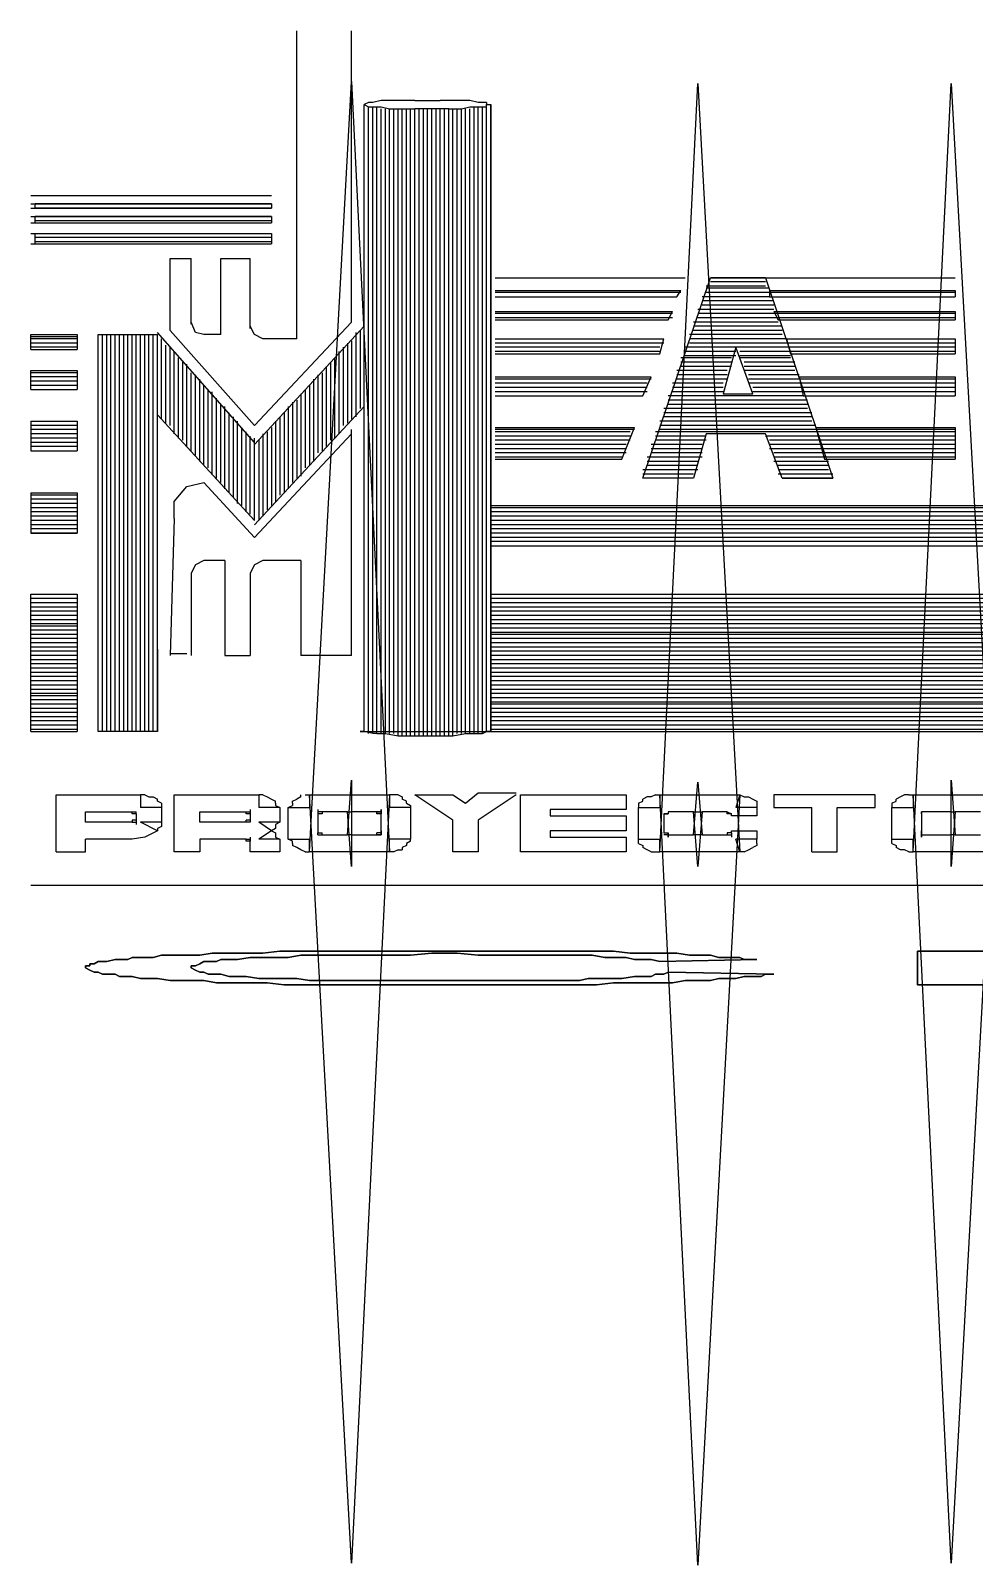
# Model space of a CAD drawing. Header units: metres. Extents: x 2.9 to 42.8, y 1.7 to 28.7.
# Drawn here: x 37.839 to 38.627, y 11.85 to 13.132 of the extents above; entities that cross this region are included whole.
import ezdxf

# ---------------------------------------------------------------- set-up
doc = ezdxf.new("R2010")
doc.units = ezdxf.units.M
doc.layers.add('MAGENTA', color=6, linetype='Continuous')
doc.layers.add('NEGRO', color=7, linetype='Continuous')

msp = doc.modelspace()

# ---------------------------------------------------------------- linework, layer by layer
at = {"layer": 'MAGENTA', "lineweight": -3}
for points in [[(38.0612, 12.8746), (38.0612, 13.1322)], [(38.1071, 12.8887), (38.1071, 13.1322)], [(38.1176, 12.6559), (38.1176, 13.0704)], [(38.2235, 13.0704), (38.2235, 12.5465)], [(37.9554, 12.8817), (37.9554, 12.9417)], [(37.9554, 12.9417), (37.973, 12.9417)], [(37.973, 12.887), (37.973, 12.9417)], [(37.9977, 12.8782), (37.9977, 12.9417)], [(37.9977, 12.9417), (38.0224, 12.9417)], [(38.0224, 12.8834), (38.0224, 12.9417)], [(37.9836, 12.8782), (37.9765, 12.8799), (37.973, 12.8887)], [(38.1071, 12.8887), (38.0259, 12.8023)], [(37.8954, 12.5465), (37.8954, 12.8782)], [(37.8954, 12.8782), (37.9448, 12.8782)], [(38.0259, 12.7882), (37.9448, 12.8799)], [(37.9448, 12.7423), (37.9448, 12.8782)], [(38.0259, 12.8023), (37.9554, 12.8817)], [(37.9977, 12.8782), (37.9836, 12.8782)], [(38.033, 12.8746), (38.0259, 12.8782), (38.0224, 12.8852)], [(38.1176, 12.8852), (38.0259, 12.7864)], [(38.0612, 12.8746), (38.033, 12.8746)], [(38.1176, 12.8182), (38.0259, 12.7194)], [(38.0259, 12.7229), (37.9448, 12.8111)], [(38.1071, 12.61), (38.1071, 12.7988)], [(38.1071, 12.7953), (38.0259, 12.7088)], [(37.9589, 12.7247), (37.9589, 12.7388), (37.9695, 12.7512)], [(37.9695, 12.7512), (37.9836, 12.7547)], [(38.0259, 12.7088), (37.9836, 12.7547)], [(37.9589, 12.7247), (37.9554, 12.61)], [(37.9836, 12.6894), (37.9765, 12.6859), (37.973, 12.6788)], [(38.0012, 12.6894), (37.9836, 12.6894)], [(38.0012, 12.6894), (38.0012, 12.61)], [(38.033, 12.6894), (38.0259, 12.6859), (38.0224, 12.6788)], [(38.0647, 12.6894), (38.033, 12.6894)], [(38.0647, 12.6894), (38.0647, 12.61)], [(37.973, 12.6788), (37.973, 12.61)], [(38.0224, 12.6788), (38.0224, 12.61)], [(38.1176, 12.5465), (38.1176, 12.6559)], [(37.9448, 12.6153), (37.9448, 12.5465)], [(37.9554, 12.6118), (37.9695, 12.6118)], [(38.0012, 12.61), (38.0224, 12.61)], [(38.1071, 12.61), (38.0647, 12.61)], [(37.9448, 12.5465), (37.8954, 12.5465)]]:
    msp.add_lwpolyline(points, dxfattribs=at)
at = {"layer": 'NEGRO', "lineweight": -3}
for points in [[(38.1071, 13.0898), (38.1388, 12.446), (38.0718, 12.446)], [(38.3963, 13.0881), (38.4316, 12.446), (38.3646, 12.446)], [(38.608, 13.0881), (38.6433, 12.446), (38.5762, 12.446)], [(38.4281, 12.8676), (38.4175, 12.8288), (38.4422, 12.8288)], [(38.1071, 12.506), (38.1071, 12.4601), (38.1035, 12.4601)], [(38.3963, 12.5042), (38.3999, 12.4601), (38.3928, 12.4601)], [(38.608, 12.506), (38.6115, 12.4601), (38.608, 12.4601)], [(38.1071, 11.8516), (38.0718, 12.4936), (38.1388, 12.4936)], [(38.3963, 11.8498), (38.3646, 12.4936), (38.4316, 12.4936)], [(38.608, 11.8516), (38.5762, 12.4936), (38.6433, 12.4936)], [(38.1071, 12.4337), (38.1035, 12.4795), (38.1071, 12.4795)], [(38.3963, 12.4337), (38.3928, 12.4795), (38.3999, 12.4795)], [(38.421, 12.4778), (38.421, 12.4795), (38.4246, 12.4778)], [(38.608, 12.4337), (38.608, 12.4795), (38.6115, 12.4795)], [(38.1318, 12.4636), (38.1318, 12.4601), (38.1318, 12.4636), (38.1318, 12.4601)], [(38.5833, 12.4619), (38.5833, 12.4601), (38.5833, 12.4619), (38.5833, 12.4583)]]:
    msp.add_lwpolyline(points, close=True, dxfattribs=at)
for points in [[(38.1212, 13.0722), (38.1176, 13.0704)], [(38.1176, 13.0704), (38.1212, 13.0687)], [(38.1176, 12.5465), (38.1176, 13.0687)], [(38.1247, 13.0722), (38.1212, 13.0722)], [(38.1212, 12.5448), (38.1212, 13.0687)], [(38.1212, 13.0687), (38.1247, 13.0687)], [(38.1318, 13.0739), (38.1247, 13.0722)], [(38.1247, 12.5448), (38.1247, 13.0687)], [(38.1247, 13.0687), (38.1318, 13.0687)], [(38.1282, 12.5448), (38.1282, 13.0687)], [(38.1388, 13.0739), (38.1318, 13.0739)], [(38.1318, 13.0687), (38.1388, 13.0669)], [(38.1494, 13.0739), (38.1388, 13.0739)], [(38.16, 13.0739), (38.1494, 13.0739)], [(38.16, 13.0739), (38.1706, 13.0739), (38.1811, 13.0739)], [(38.1882, 13.0739), (38.1811, 13.0739)], [(38.1988, 13.0739), (38.1882, 13.0739)], [(38.2058, 13.0739), (38.1988, 13.0739)], [(38.1988, 13.0669), (38.2058, 13.0687)], [(38.2129, 13.0722), (38.2058, 13.0739)], [(38.2058, 13.0687), (38.2129, 13.0687)], [(38.2094, 12.5448), (38.2094, 13.0687)], [(38.2199, 13.0722), (38.2129, 13.0722)], [(38.2129, 12.5448), (38.2129, 13.0687)], [(38.2129, 13.0687), (38.2199, 13.0687)], [(38.2164, 12.5448), (38.2164, 13.0687)], [(38.2199, 13.0722), (38.2199, 13.0704), (38.2235, 13.0704)], [(38.2199, 13.0687), (38.2199, 13.0704)], [(38.2199, 12.5465), (38.2199, 13.0687)], [(38.2235, 12.5465), (38.2235, 13.0704)], [(38.1318, 12.5448), (38.1318, 13.0669)], [(38.1353, 12.5448), (38.1353, 13.0669)], [(38.1388, 12.5448), (38.1388, 13.0669)], [(38.1388, 13.0669), (38.1494, 13.0669)], [(38.1423, 12.5448), (38.1423, 13.0669)], [(38.1459, 12.543), (38.1459, 13.0669)], [(38.1494, 12.543), (38.1494, 13.0669)], [(38.1494, 13.0669), (38.16, 13.0669)], [(38.1529, 12.543), (38.1529, 13.0669)], [(38.1564, 12.543), (38.1564, 13.0669)], [(38.16, 12.543), (38.16, 13.0669)], [(38.1882, 13.0669), (38.1811, 13.0669), (38.1706, 13.0669), (38.16, 13.0669)], [(38.1635, 12.543), (38.1635, 13.0669)], [(38.167, 12.543), (38.167, 13.0669)], [(38.1706, 12.543), (38.1706, 13.0669)], [(38.1741, 12.543), (38.1741, 13.0669)], [(38.1776, 12.543), (38.1776, 13.0669)], [(38.1811, 12.543), (38.1811, 13.0669)], [(38.1847, 12.543), (38.1847, 13.0669)], [(38.1882, 12.543), (38.1882, 13.0669)], [(38.1882, 13.0669), (38.1988, 13.0669)], [(38.1917, 12.543), (38.1917, 13.0669)], [(38.1953, 12.5448), (38.1953, 13.0669)], [(38.1988, 12.5448), (38.1988, 13.0669)], [(38.2023, 12.5448), (38.2023, 13.0669)], [(38.2058, 12.5448), (38.2058, 13.0669)], [(37.8389, 12.9946), (38.04, 12.9946)], [(37.8389, 12.9875), (38.04, 12.9875)], [(37.8389, 12.984), (38.04, 12.984)], [(38.04, 12.9875), (37.8425, 12.9875)], [(37.8425, 12.984), (37.8425, 12.9875)], [(38.04, 12.984), (37.8425, 12.984)], [(38.04, 12.9875), (38.04, 12.984)], [(37.8389, 12.9769), (38.04, 12.9769)], [(37.8389, 12.9716), (38.04, 12.9716)], [(38.04, 12.9769), (37.8425, 12.9769)], [(37.8425, 12.9716), (37.8425, 12.9769)], [(38.04, 12.9734), (37.8425, 12.9734)], [(38.04, 12.9769), (38.04, 12.9716)], [(37.8389, 12.9628), (38.04, 12.9628)], [(37.8389, 12.954), (38.04, 12.954)], [(37.8425, 12.954), (37.8425, 12.9628)], [(38.04, 12.9593), (37.8425, 12.9593)], [(38.04, 12.9558), (37.8425, 12.9558)], [(38.04, 12.9628), (38.04, 12.954)], [(38.227, 12.9258), (38.3857, 12.9258)], [(38.227, 12.9152), (38.3822, 12.9152)], [(38.3505, 12.7582), (38.4069, 12.9258)], [(38.3787, 12.9099), (38.3822, 12.9152)], [(38.4528, 12.9187), (38.4034, 12.9187)], [(38.4563, 12.917), (38.4034, 12.917)], [(38.4069, 12.9258), (38.6115, 12.9258)], [(38.4069, 12.9258), (38.4528, 12.9258), (38.4069, 12.9258)], [(38.4528, 12.9223), (38.4069, 12.9223)], [(38.4528, 12.9258), (38.5092, 12.7582)], [(38.4563, 12.9152), (38.6115, 12.9152)], [(38.4563, 12.9152), (38.4563, 12.9099)], [(38.6115, 12.9152), (38.6115, 12.9099)], [(38.3822, 12.9134), (38.227, 12.9134)], [(38.227, 12.9099), (38.3787, 12.9099)], [(38.4563, 12.9099), (38.3999, 12.9099)], [(38.4598, 12.9064), (38.3999, 12.9064)], [(38.4598, 12.9028), (38.3999, 12.9028)], [(38.4563, 12.9134), (38.4034, 12.9134)], [(38.6115, 12.9134), (38.4563, 12.9134)], [(38.4563, 12.9099), (38.6115, 12.9099)], [(38.227, 12.8976), (38.3752, 12.8976)], [(38.3752, 12.8958), (38.227, 12.8958)], [(38.3752, 12.8923), (38.227, 12.8923)], [(38.227, 12.8905), (38.3716, 12.8905)], [(38.3716, 12.8905), (38.3752, 12.8976)], [(38.4634, 12.8887), (38.3928, 12.8887)], [(38.4598, 12.8993), (38.3963, 12.8993)], [(38.4634, 12.8958), (38.3963, 12.8958)], [(38.4634, 12.8923), (38.3963, 12.8923)], [(38.4598, 12.8976), (38.6115, 12.8976)], [(38.4598, 12.8976), (38.4634, 12.8905)], [(38.6115, 12.8958), (38.4634, 12.8958)], [(38.6115, 12.8923), (38.4634, 12.8923)], [(38.4634, 12.8905), (38.6115, 12.8905)], [(38.6115, 12.8976), (38.6115, 12.8905)], [(37.8389, 12.8782), (37.8778, 12.8782)], [(37.8389, 12.8658), (37.8389, 12.8782)], [(37.8778, 12.8764), (37.8389, 12.8764)], [(37.8778, 12.8782), (37.8778, 12.8658)], [(37.8989, 12.5465), (37.8989, 12.8782)], [(37.9024, 12.5465), (37.9024, 12.8782)], [(37.906, 12.5465), (37.906, 12.8782)], [(37.9095, 12.5465), (37.9095, 12.8782)], [(37.913, 12.5465), (37.913, 12.8782)], [(37.9166, 12.5465), (37.9166, 12.8782)], [(37.9201, 12.5465), (37.9201, 12.8782)], [(37.9236, 12.5465), (37.9236, 12.8782)], [(37.9271, 12.5465), (37.9271, 12.8782)], [(37.9307, 12.5465), (37.9307, 12.8782)], [(37.9342, 12.5465), (37.9342, 12.8782)], [(37.9377, 12.5465), (37.9377, 12.8782)], [(37.9412, 12.5465), (37.9412, 12.8782)], [(37.9448, 12.5465), (37.9448, 12.8782)], [(38.1106, 12.8799), (38.1106, 12.8129)], [(38.1106, 12.8764), (38.1106, 12.8094)], [(38.1141, 12.8817), (38.1141, 12.8164)], [(38.4669, 12.8782), (38.3893, 12.8782)], [(38.4669, 12.8852), (38.3928, 12.8852)], [(38.4669, 12.8817), (38.3928, 12.8817)], [(37.8778, 12.8746), (37.8389, 12.8746)], [(37.8778, 12.8711), (37.8389, 12.8711)], [(37.8778, 12.8676), (37.8389, 12.8676)], [(37.8389, 12.8658), (37.8778, 12.8658)], [(37.9483, 12.8094), (37.9483, 12.8746)], [(37.9483, 12.8076), (37.9483, 12.8729)], [(37.9518, 12.8041), (37.9518, 12.8693)], [(37.9554, 12.8023), (37.9554, 12.8676)], [(37.9589, 12.7988), (37.9589, 12.864)], [(38.0965, 12.864), (38.0965, 12.797)], [(38.1, 12.8676), (38.1, 12.8023)], [(38.1035, 12.8711), (38.1035, 12.8041)], [(38.1071, 12.8729), (38.1071, 12.8076)], [(38.227, 12.8746), (38.3681, 12.8746)], [(38.3681, 12.8711), (38.227, 12.8711)], [(38.3646, 12.8676), (38.227, 12.8676)], [(38.3646, 12.864), (38.227, 12.864)], [(38.3646, 12.8623), (38.3681, 12.8746)], [(38.4704, 12.8676), (38.3857, 12.8676)], [(38.4281, 12.864), (38.3857, 12.864)], [(38.4704, 12.8746), (38.3893, 12.8746)], [(38.4704, 12.8711), (38.3893, 12.8711)], [(38.4739, 12.864), (38.4316, 12.864)], [(38.4704, 12.8746), (38.6115, 12.8746)], [(38.4704, 12.8746), (38.4739, 12.8623)], [(38.6115, 12.8711), (38.4704, 12.8711)], [(38.6115, 12.8676), (38.4704, 12.8676)], [(38.6115, 12.864), (38.4739, 12.864)], [(38.6115, 12.8746), (38.6115, 12.8623)], [(37.9589, 12.7953), (37.9589, 12.8605)], [(37.9624, 12.7917), (37.9624, 12.8587)], [(37.9659, 12.79), (37.9659, 12.8552)], [(37.9695, 12.7864), (37.9695, 12.8535)], [(37.9695, 12.7847), (37.9695, 12.8499)], [(38.0859, 12.8517), (38.0859, 12.7864)], [(38.0859, 12.8499), (38.0859, 12.7847)], [(38.0894, 12.8552), (38.0894, 12.79)], [(38.0929, 12.8587), (38.0929, 12.7917)], [(38.0965, 12.8605), (38.0965, 12.7953)], [(38.227, 12.8623), (38.3646, 12.8623)], [(38.4246, 12.8587), (38.3822, 12.8587)], [(38.4246, 12.8552), (38.3822, 12.8552)], [(38.4246, 12.8517), (38.3822, 12.8517)], [(38.4281, 12.8605), (38.3857, 12.8605)], [(38.4739, 12.8605), (38.4316, 12.8605)], [(38.4739, 12.8587), (38.4316, 12.8587)], [(38.4775, 12.8552), (38.4351, 12.8552)], [(38.4775, 12.8517), (38.4351, 12.8517)], [(38.4739, 12.8623), (38.6115, 12.8623)], [(37.8389, 12.8482), (37.8778, 12.8482)], [(37.8389, 12.8323), (37.8389, 12.8482)], [(37.8778, 12.8464), (37.8389, 12.8464)], [(37.8778, 12.8429), (37.8389, 12.8429)], [(37.8778, 12.8393), (37.8389, 12.8393)], [(37.8778, 12.8482), (37.8778, 12.8323)], [(37.973, 12.7811), (37.973, 12.8464)], [(37.9765, 12.7776), (37.9765, 12.8446)], [(37.9801, 12.7758), (37.9801, 12.8411)], [(37.9801, 12.7723), (37.9801, 12.8376)], [(38.0753, 12.8411), (38.0753, 12.7741)], [(38.0753, 12.8376), (38.0753, 12.7723)], [(38.0788, 12.8446), (38.0788, 12.7794)], [(38.0824, 12.8464), (38.0824, 12.7811)], [(38.227, 12.8429), (38.3575, 12.8429)], [(38.3575, 12.8411), (38.227, 12.8411)], [(38.354, 12.8376), (38.227, 12.8376)], [(38.3505, 12.827), (38.3575, 12.8429)], [(38.4175, 12.8376), (38.3752, 12.8376)], [(38.421, 12.8482), (38.3787, 12.8482)], [(38.421, 12.8446), (38.3787, 12.8446)], [(38.421, 12.8411), (38.3787, 12.8411)], [(38.4775, 12.8482), (38.4351, 12.8482)], [(38.481, 12.8446), (38.4387, 12.8446)], [(38.481, 12.8411), (38.4387, 12.8411)], [(38.481, 12.8376), (38.4387, 12.8376)], [(38.481, 12.8429), (38.6115, 12.8429)], [(38.481, 12.8429), (38.4845, 12.827)], [(38.6115, 12.8411), (38.481, 12.8411)], [(38.6115, 12.8376), (38.481, 12.8376)], [(38.6115, 12.8429), (38.6115, 12.827)], [(37.8778, 12.8358), (37.8389, 12.8358)], [(37.8389, 12.8323), (37.8778, 12.8323)], [(37.9836, 12.7688), (37.9836, 12.8358)], [(37.9871, 12.767), (37.9871, 12.8323)], [(37.9906, 12.7635), (37.9906, 12.8305)], [(37.9906, 12.7617), (37.9906, 12.827)], [(37.9942, 12.7582), (37.9942, 12.8252)], [(38.0647, 12.8288), (38.0647, 12.7635)], [(38.0647, 12.827), (38.0647, 12.76)], [(38.0682, 12.8323), (38.0682, 12.767)], [(38.0718, 12.8358), (38.0718, 12.7688)], [(38.354, 12.8341), (38.227, 12.8341)], [(38.354, 12.8305), (38.227, 12.8305)], [(38.227, 12.827), (38.3505, 12.827)], [(38.4845, 12.827), (38.3716, 12.827)], [(38.4175, 12.8341), (38.3752, 12.8341)], [(38.4175, 12.8305), (38.3752, 12.8305)], [(38.4845, 12.8341), (38.4422, 12.8341)], [(38.4845, 12.8305), (38.4422, 12.8305)], [(38.6115, 12.8341), (38.4845, 12.8341)], [(38.6115, 12.8305), (38.4845, 12.8305)], [(38.4845, 12.827), (38.6115, 12.827)], [(37.9977, 12.7547), (37.9977, 12.8199)], [(38.0012, 12.7529), (38.0012, 12.8182)], [(38.0012, 12.7494), (38.0012, 12.8147)], [(38.0048, 12.7459), (38.0048, 12.8129)], [(38.0506, 12.8129), (38.0506, 12.7459)], [(38.0541, 12.8182), (38.0541, 12.7529)], [(38.0541, 12.8147), (38.0541, 12.7494)], [(38.0577, 12.8217), (38.0577, 12.7547)], [(38.0612, 12.8235), (38.0612, 12.7582)], [(38.4881, 12.8164), (38.3681, 12.8164)], [(38.4916, 12.8129), (38.3681, 12.8129)], [(38.4881, 12.8235), (38.3716, 12.8235)], [(38.4881, 12.8199), (38.3716, 12.8199)], [(37.8389, 12.8058), (37.8778, 12.8058)], [(37.8389, 12.8058), (37.8389, 12.7811), (37.8778, 12.7811)], [(37.8778, 12.8023), (37.8389, 12.8023)], [(37.8778, 12.7988), (37.8389, 12.7988)], [(37.8778, 12.8058), (37.8778, 12.7811)], [(38.0083, 12.7423), (38.0083, 12.8094)], [(38.0118, 12.7406), (38.0118, 12.8058)], [(38.0118, 12.737), (38.0118, 12.8041)], [(38.0153, 12.7353), (38.0153, 12.8005)], [(38.04, 12.8005), (38.04, 12.7353)], [(38.0436, 12.8058), (38.0436, 12.7406)], [(38.0436, 12.8041), (38.0436, 12.7388)], [(38.0471, 12.8094), (38.0471, 12.7441)], [(38.227, 12.8005), (38.3434, 12.8005)], [(38.3434, 12.7988), (38.227, 12.7988)], [(38.3328, 12.7741), (38.3434, 12.8005)], [(38.4916, 12.8058), (38.3646, 12.8058)], [(38.4951, 12.8023), (38.3646, 12.8023)], [(38.4951, 12.7988), (38.3646, 12.7988)], [(38.4916, 12.8094), (38.3681, 12.8094)], [(38.4951, 12.8005), (38.6115, 12.8005)], [(38.4951, 12.8005), (38.5022, 12.7741)], [(38.6115, 12.7988), (38.4951, 12.7988)], [(38.6115, 12.8005), (38.6115, 12.7741)], [(37.8778, 12.7953), (37.8389, 12.7953)], [(37.8778, 12.7917), (37.8389, 12.7917)], [(37.8778, 12.7882), (37.8389, 12.7882)], [(38.0189, 12.73), (38.0189, 12.797)], [(38.0224, 12.7282), (38.0224, 12.7935)], [(38.0259, 12.7247), (38.0259, 12.7917)], [(38.0259, 12.7229), (38.0259, 12.7882)], [(38.0294, 12.79), (38.0294, 12.7229)], [(38.033, 12.7953), (38.033, 12.7282)], [(38.033, 12.7917), (38.033, 12.7265)], [(38.0365, 12.797), (38.0365, 12.7317)], [(38.3399, 12.797), (38.227, 12.797)], [(38.3399, 12.7935), (38.227, 12.7935)], [(38.3399, 12.79), (38.227, 12.79)], [(38.3364, 12.7864), (38.227, 12.7864)], [(38.4034, 12.7953), (38.3928, 12.7582), (38.3505, 12.7582)], [(38.3999, 12.7864), (38.3575, 12.7864)], [(38.4951, 12.797), (38.3611, 12.797)], [(38.4034, 12.7935), (38.3611, 12.7935)], [(38.4034, 12.79), (38.3611, 12.79)], [(38.4528, 12.7953), (38.4034, 12.7953)], [(38.4669, 12.7582), (38.4528, 12.7953)], [(38.4986, 12.7935), (38.4528, 12.7935)], [(38.4986, 12.79), (38.4563, 12.79)], [(38.4986, 12.7864), (38.4563, 12.7864)], [(38.6115, 12.797), (38.4951, 12.797)], [(38.6115, 12.7935), (38.4986, 12.7935)], [(38.6115, 12.79), (38.4986, 12.79)], [(38.6115, 12.7864), (38.4986, 12.7864)], [(37.8778, 12.7847), (37.8389, 12.7847)], [(37.8389, 12.7811), (37.8778, 12.7811)], [(38.3364, 12.7829), (38.227, 12.7829)], [(38.3364, 12.7794), (38.227, 12.7794)], [(38.3328, 12.7758), (38.227, 12.7758)], [(38.227, 12.7741), (38.3328, 12.7741)], [(38.3999, 12.7758), (38.354, 12.7758)], [(38.3999, 12.7829), (38.3575, 12.7829)], [(38.3999, 12.7794), (38.3575, 12.7794)], [(38.5022, 12.7829), (38.4563, 12.7829)], [(38.5022, 12.7794), (38.4598, 12.7794)], [(38.5022, 12.7758), (38.4598, 12.7758)], [(38.6115, 12.7829), (38.5022, 12.7829)], [(38.6115, 12.7794), (38.5022, 12.7794)], [(38.6115, 12.7758), (38.5022, 12.7758)], [(38.5022, 12.7741), (38.6115, 12.7741)], [(38.3963, 12.7653), (38.3505, 12.7653)], [(38.3928, 12.7617), (38.3505, 12.7617)], [(38.3963, 12.7723), (38.354, 12.7723)], [(38.3963, 12.7688), (38.354, 12.7688)], [(38.5057, 12.7723), (38.4598, 12.7723)], [(38.5057, 12.7688), (38.4634, 12.7688)], [(38.5057, 12.7653), (38.4634, 12.7653)], [(38.5092, 12.7617), (38.4634, 12.7617)], [(38.3928, 12.7582), (38.3505, 12.7582)], [(38.5092, 12.7582), (38.4669, 12.7582), (38.5092, 12.7582)], [(37.8389, 12.7459), (37.8389, 12.7123), (37.8778, 12.7123)], [(37.8389, 12.7459), (37.8778, 12.7459)], [(37.8778, 12.7441), (37.8389, 12.7441)], [(37.8778, 12.7406), (37.8389, 12.7406)], [(37.8778, 12.737), (37.8389, 12.737)], [(37.8778, 12.7459), (37.8778, 12.7123)], [(38.2235, 12.7353), (40.1073, 12.7353)], [(38.2235, 12.7353), (38.2235, 12.7018)], [(37.8778, 12.7335), (37.8389, 12.7335)], [(37.8778, 12.73), (37.8389, 12.73)], [(37.8778, 12.7265), (37.8389, 12.7265)], [(37.8778, 12.7229), (37.8389, 12.7229)], [(40.1073, 12.7335), (38.2235, 12.7335)], [(40.1073, 12.73), (38.2235, 12.73)], [(40.1073, 12.7265), (38.2235, 12.7265)], [(40.1073, 12.7229), (38.2235, 12.7229)], [(37.8778, 12.7194), (37.8389, 12.7194)], [(37.8778, 12.7159), (37.8389, 12.7159)], [(37.8778, 12.7123), (37.8389, 12.7123)], [(40.1073, 12.7194), (38.2235, 12.7194)], [(40.1073, 12.7159), (38.2235, 12.7159)], [(40.1073, 12.7123), (38.2235, 12.7123)], [(40.1073, 12.7088), (38.2235, 12.7088)], [(40.1073, 12.7053), (38.2235, 12.7053)], [(38.2235, 12.7018), (40.1073, 12.7018)], [(37.8389, 12.5465), (37.8389, 12.6612)], [(37.8389, 12.6612), (37.8778, 12.6612)], [(37.8778, 12.6577), (37.8389, 12.6577)], [(37.8778, 12.6612), (37.8778, 12.5465)], [(38.2235, 12.5465), (38.2235, 12.6612)], [(38.2235, 12.6612), (40.1073, 12.6612)], [(40.1073, 12.6577), (38.2235, 12.6577)], [(37.8778, 12.6541), (37.8389, 12.6541)], [(37.8778, 12.6506), (37.8389, 12.6506)], [(37.8778, 12.6471), (37.8389, 12.6471)], [(40.1073, 12.6541), (38.2235, 12.6541)], [(40.1073, 12.6506), (38.2235, 12.6506)], [(40.1073, 12.6471), (38.2235, 12.6471)], [(37.8778, 12.6436), (37.8389, 12.6436)], [(37.8778, 12.64), (37.8389, 12.64)], [(37.8778, 12.6365), (37.8389, 12.6365)], [(37.8778, 12.6347), (37.8389, 12.6347)], [(40.1073, 12.6436), (38.2235, 12.6436)], [(40.1073, 12.64), (38.2235, 12.64)], [(40.1073, 12.6365), (38.2235, 12.6365)], [(40.1073, 12.633), (38.2235, 12.633)], [(37.8778, 12.6312), (37.8389, 12.6312)], [(37.8778, 12.6277), (37.8389, 12.6277)], [(37.8778, 12.6242), (37.8389, 12.6242)], [(37.8778, 12.6206), (37.8389, 12.6206)], [(40.1073, 12.6294), (38.2235, 12.6294)], [(40.1073, 12.6277), (38.2235, 12.6277)], [(40.1073, 12.6242), (38.2235, 12.6242)], [(40.1073, 12.6206), (38.2235, 12.6206)], [(37.8778, 12.6171), (37.8389, 12.6171)], [(37.8778, 12.6136), (37.8389, 12.6136)], [(37.8778, 12.61), (37.8389, 12.61)], [(37.8778, 12.6065), (37.8389, 12.6065)], [(40.1073, 12.6171), (38.2235, 12.6171)], [(40.1073, 12.6136), (38.2235, 12.6136)], [(40.1073, 12.61), (38.2235, 12.61)], [(40.1073, 12.6065), (38.2235, 12.6065)], [(37.8778, 12.603), (37.8389, 12.603)], [(37.8778, 12.5995), (37.8389, 12.5995)], [(37.8778, 12.5959), (37.8389, 12.5959)], [(40.1073, 12.603), (38.2235, 12.603)], [(40.1073, 12.5995), (38.2235, 12.5995)], [(40.1073, 12.5959), (38.2235, 12.5959)], [(37.8778, 12.5924), (37.8389, 12.5924)], [(37.8778, 12.5889), (37.8389, 12.5889)], [(37.8778, 12.5853), (37.8389, 12.5853)], [(37.8778, 12.5818), (37.8389, 12.5818)], [(40.1073, 12.5924), (38.2235, 12.5924)], [(40.1073, 12.5889), (38.2235, 12.5889)], [(40.1073, 12.5853), (38.2235, 12.5853)], [(40.1073, 12.5818), (38.2235, 12.5818)], [(37.8778, 12.5783), (37.8389, 12.5783)], [(37.8778, 12.5765), (37.8389, 12.5765)], [(37.8778, 12.573), (37.8389, 12.573)], [(37.8778, 12.5695), (37.8389, 12.5695)], [(40.1073, 12.5783), (38.2235, 12.5783)], [(40.1073, 12.5748), (38.2235, 12.5748)], [(40.1073, 12.5712), (38.2235, 12.5712)], [(40.1073, 12.5695), (38.2235, 12.5695)], [(37.8778, 12.5659), (37.8389, 12.5659)], [(37.8778, 12.5624), (37.8389, 12.5624)], [(37.8778, 12.5589), (37.8389, 12.5589)], [(37.8778, 12.5554), (37.8389, 12.5554)], [(40.1073, 12.5659), (38.2235, 12.5659)], [(40.1073, 12.5624), (38.2235, 12.5624)], [(40.1073, 12.5589), (38.2235, 12.5589)], [(40.1073, 12.5554), (38.2235, 12.5554)], [(37.8778, 12.5518), (37.8389, 12.5518)], [(37.8778, 12.5483), (37.8389, 12.5483)], [(37.8389, 12.5465), (37.8778, 12.5465)], [(38.1282, 12.5448), (38.1247, 12.5448), (38.1176, 12.5465), (38.1141, 12.5465), (38.1706, 12.5465)], [(38.1282, 12.5448), (38.1353, 12.5448)], [(38.1353, 12.5448), (38.1459, 12.543)], [(38.1459, 12.543), (38.1529, 12.543)], [(38.1529, 12.543), (38.1635, 12.543)], [(38.1635, 12.543), (38.1741, 12.543), (38.1847, 12.543), (38.1917, 12.543)], [(38.1706, 12.5465), (38.2235, 12.5465), (38.2199, 12.5465)], [(38.1917, 12.543), (38.2023, 12.5448)], [(38.2023, 12.5448), (38.2094, 12.5448)], [(38.2094, 12.5448), (38.2164, 12.5448)], [(38.2164, 12.5448), (38.2199, 12.5465)], [(40.1073, 12.5518), (38.2235, 12.5518)], [(40.1073, 12.5483), (38.2235, 12.5483)], [(38.2235, 12.5465), (40.1073, 12.5465)], [(37.8601, 12.4936), (37.9307, 12.4936)], [(37.8601, 12.446), (37.8601, 12.4936)], [(37.9342, 12.4936), (37.9307, 12.4936)], [(37.9307, 12.4936), (37.9307, 12.483)], [(37.9342, 12.4936), (37.9377, 12.4919)], [(37.9377, 12.4919), (37.9412, 12.4919), (37.9448, 12.4901)], [(37.9589, 12.4936), (38.0294, 12.4936)], [(37.9589, 12.446), (37.9589, 12.4936)], [(38.033, 12.4936), (38.0294, 12.4936)], [(38.0294, 12.4936), (38.0294, 12.483)], [(38.033, 12.4936), (38.0365, 12.4919), (38.04, 12.4901), (38.0436, 12.4883)], [(38.0647, 12.4919), (38.0612, 12.4901)], [(38.0647, 12.4919), (38.0647, 12.4936)], [(38.0682, 12.4936), (38.0718, 12.4936), (38.0718, 12.483)], [(38.1423, 12.4936), (38.1388, 12.4936)], [(38.1388, 12.4936), (38.1388, 12.483)], [(38.1459, 12.4936), (38.1423, 12.4936)], [(38.1459, 12.4936), (38.1494, 12.4919), (38.1494, 12.4901)], [(38.16, 12.4936), (38.1917, 12.4936)], [(38.1917, 12.4725), (38.16, 12.4936)], [(38.1917, 12.4936), (38.2023, 12.4866), (38.2129, 12.4954)], [(38.2129, 12.4954), (38.2446, 12.4954)], [(38.2446, 12.4936), (38.2129, 12.4725)], [(38.2482, 12.4936), (38.3364, 12.4936)], [(38.2482, 12.446), (38.2482, 12.4936)], [(38.3364, 12.4936), (38.3364, 12.4813)], [(38.354, 12.4919), (38.3505, 12.4901)], [(38.3575, 12.4919), (38.354, 12.4919)], [(38.3611, 12.4936), (38.3575, 12.4919)], [(38.3611, 12.4936), (38.3646, 12.4936), (38.3646, 12.483)], [(38.4316, 12.4936), (38.4281, 12.483)], [(38.4316, 12.4936), (38.4351, 12.4919)], [(38.4351, 12.4919), (38.4387, 12.4919), (38.4422, 12.4901)], [(38.5128, 12.483), (38.5445, 12.483), (38.5445, 12.4936), (38.4598, 12.4936), (38.4598, 12.483), (38.4916, 12.483)], [(38.5657, 12.4919), (38.5621, 12.4901)], [(38.5692, 12.4936), (38.5657, 12.4919)], [(38.5727, 12.4936), (38.5692, 12.4936)], [(38.5727, 12.4936), (38.5762, 12.4936), (38.5762, 12.483)], [(37.8848, 12.4707), (37.8848, 12.4795)], [(37.8848, 12.4795), (37.9236, 12.4795)], [(37.9236, 12.4778), (37.9236, 12.4795), (37.9271, 12.4795)], [(37.9271, 12.4778), (37.9236, 12.4778)], [(37.9271, 12.4778), (37.9271, 12.4795)], [(37.9271, 12.4778), (37.9271, 12.4725)], [(37.9483, 12.4866), (37.9483, 12.4848), (37.9483, 12.483), (37.9307, 12.483)], [(37.9448, 12.4883), (37.9448, 12.4901)], [(37.9483, 12.4866), (37.9448, 12.4883)], [(37.9483, 12.483), (37.9483, 12.4707)], [(38.0189, 12.4707), (37.9801, 12.4707), (37.9801, 12.4795), (38.0189, 12.4795)], [(38.0189, 12.4778), (38.0189, 12.4795), (38.0224, 12.4795)], [(38.0224, 12.4778), (38.0189, 12.4778)], [(38.0224, 12.4813), (38.0224, 12.4778)], [(38.0224, 12.4778), (38.0224, 12.4725)], [(38.0436, 12.4866), (38.0436, 12.4848), (38.0471, 12.483), (38.0294, 12.483)], [(38.0436, 12.4866), (38.0436, 12.4883)], [(38.0471, 12.483), (38.0471, 12.4707)], [(38.0541, 12.483), (38.0577, 12.4848)], [(38.0541, 12.483), (38.0718, 12.483)], [(38.0541, 12.4566), (38.0541, 12.483)], [(38.0577, 12.4866), (38.0577, 12.4883), (38.0612, 12.4901)], [(38.0577, 12.4866), (38.0577, 12.4848)], [(38.0788, 12.4813), (38.0788, 12.4778)], [(38.0824, 12.4795), (38.0824, 12.4778), (38.0788, 12.4778)], [(38.0824, 12.4795), (38.0788, 12.4795)], [(38.0788, 12.4778), (38.0788, 12.4619)], [(38.1035, 12.4795), (38.0824, 12.4795)], [(38.1318, 12.4795), (38.1071, 12.4795)], [(38.1282, 12.4778), (38.1282, 12.4795), (38.1318, 12.4795)], [(38.1318, 12.4778), (38.1282, 12.4778)], [(38.1318, 12.4813), (38.1318, 12.4778), (38.1318, 12.4813), (38.1318, 12.4778)], [(38.1318, 12.4619), (38.1318, 12.4778)], [(38.1529, 12.4866), (38.1564, 12.4848), (38.1564, 12.483), (38.1388, 12.483)], [(38.1529, 12.4883), (38.1494, 12.4901)], [(38.1529, 12.4866), (38.1529, 12.4883)], [(38.1564, 12.483), (38.1564, 12.4566)], [(38.3364, 12.4813), (38.2729, 12.4813)], [(38.2729, 12.4813), (38.2729, 12.476)], [(38.3469, 12.4866), (38.3505, 12.4883), (38.3505, 12.4901)], [(38.3469, 12.4866), (38.3469, 12.4848)], [(38.3469, 12.4848), (38.3469, 12.483)], [(38.3469, 12.483), (38.3646, 12.483)], [(38.3469, 12.4566), (38.3469, 12.483)], [(38.3716, 12.4795), (38.3716, 12.4778), (38.3681, 12.4778), (38.3716, 12.4778)], [(38.3681, 12.4778), (38.3681, 12.4619)], [(38.3928, 12.4795), (38.3716, 12.4795)], [(38.421, 12.4795), (38.3999, 12.4795)], [(38.4246, 12.476), (38.4246, 12.4778)], [(38.4457, 12.4866), (38.4457, 12.4848), (38.4457, 12.483), (38.4281, 12.483)], [(38.4422, 12.4901), (38.4457, 12.4883), (38.4457, 12.4866)], [(38.4457, 12.483), (38.4457, 12.476)], [(38.4916, 12.446), (38.5128, 12.446), (38.5128, 12.483)], [(38.4916, 12.446), (38.4916, 12.483)], [(38.5586, 12.4866), (38.5621, 12.4883), (38.5621, 12.4901)], [(38.5586, 12.4866), (38.5586, 12.4848)], [(38.5586, 12.4848), (38.5586, 12.483)], [(38.5586, 12.483), (38.5762, 12.483)], [(38.5586, 12.4566), (38.5586, 12.483)], [(38.5833, 12.4778), (38.5833, 12.4795), (38.5833, 12.4778)], [(38.608, 12.4795), (38.5833, 12.4795)], [(38.5833, 12.4778), (38.5833, 12.4619)], [(38.6327, 12.4795), (38.6115, 12.4795)], [(37.9236, 12.4707), (37.8848, 12.4707)], [(37.9271, 12.4725), (37.9236, 12.4725), (37.9236, 12.4707)], [(37.9236, 12.4707), (37.9271, 12.4707)], [(37.9271, 12.4725), (37.9271, 12.4689)], [(37.9483, 12.4707), (37.9307, 12.4707)], [(37.9483, 12.4672), (37.9448, 12.4654), (37.9448, 12.4636), (37.9307, 12.4707)], [(37.9483, 12.4707), (37.9483, 12.4689), (37.9483, 12.4672)], [(38.0224, 12.4725), (38.0189, 12.4725)], [(38.0224, 12.4707), (38.0189, 12.4707), (38.0189, 12.4725)], [(38.0224, 12.4742), (38.0224, 12.4707)], [(38.0471, 12.4707), (38.0294, 12.4707)], [(38.0436, 12.4672), (38.0436, 12.4654), (38.04, 12.4636), (38.0294, 12.4707)], [(38.0471, 12.4707), (38.0436, 12.4689), (38.0436, 12.4672)], [(38.2129, 12.446), (38.1917, 12.446), (38.1917, 12.4725)], [(38.2129, 12.4725), (38.2129, 12.446)], [(38.2729, 12.476), (38.3364, 12.476)], [(38.3364, 12.476), (38.3364, 12.4636)], [(38.4457, 12.476), (38.4246, 12.476)], [(37.8601, 12.446), (37.8848, 12.446), (37.8848, 12.4566)], [(37.9236, 12.4566), (37.8848, 12.4566)], [(37.9448, 12.4636), (37.9342, 12.4583), (37.9236, 12.4566)], [(38.0189, 12.4566), (37.9801, 12.4566), (37.9801, 12.446)], [(38.0189, 12.4548), (38.0189, 12.4566), (38.0224, 12.4566)], [(38.0224, 12.4548), (38.0189, 12.4548)], [(38.0224, 12.4583), (38.0224, 12.4548), (38.0224, 12.4566)], [(38.0224, 12.446), (38.0224, 12.4548)], [(38.04, 12.4636), (38.0294, 12.4566)], [(38.0436, 12.4601), (38.0436, 12.4583), (38.0471, 12.4566), (38.0294, 12.4566)], [(38.04, 12.4636), (38.0436, 12.4619), (38.0436, 12.4601)], [(38.0471, 12.4566), (38.0471, 12.446)], [(38.0577, 12.4531), (38.0577, 12.4548), (38.0541, 12.4566), (38.0718, 12.4566)], [(38.0577, 12.4531), (38.0577, 12.4513)], [(38.0718, 12.446), (38.0718, 12.4566)], [(38.0788, 12.4601), (38.0824, 12.4601), (38.0824, 12.4619)], [(38.0788, 12.4601), (38.0788, 12.4619), (38.0824, 12.4619)], [(38.0824, 12.4601), (38.1035, 12.4601)], [(38.1071, 12.4601), (38.1318, 12.4601)], [(38.1318, 12.4601), (38.1318, 12.4619), (38.1282, 12.4619)], [(38.1318, 12.4601), (38.1282, 12.4601), (38.1282, 12.4619)], [(38.1564, 12.4566), (38.1388, 12.4566)], [(38.1459, 12.4478), (38.1423, 12.446), (38.1388, 12.446), (38.1388, 12.4566)], [(38.1529, 12.4531), (38.1529, 12.4513), (38.1494, 12.4495)], [(38.1564, 12.4548), (38.1529, 12.4531)], [(38.1564, 12.4548), (38.1564, 12.4566)], [(38.3364, 12.4636), (38.2729, 12.4636)], [(38.2729, 12.4636), (38.2729, 12.4583)], [(38.2729, 12.4583), (38.3364, 12.4583)], [(38.3364, 12.4583), (38.3364, 12.446)], [(38.3469, 12.4531), (38.3469, 12.4548), (38.3469, 12.4566), (38.3646, 12.4566)], [(38.3469, 12.4531), (38.3505, 12.4513)], [(38.3646, 12.446), (38.3646, 12.4566)], [(38.3716, 12.4619), (38.3716, 12.4583), (38.3716, 12.4619), (38.3716, 12.4601), (38.3681, 12.4601)], [(38.3681, 12.4619), (38.3716, 12.4619)], [(38.3716, 12.4601), (38.3928, 12.4601)], [(38.3999, 12.4601), (38.421, 12.4601)], [(38.4246, 12.4619), (38.421, 12.4619), (38.421, 12.4601)], [(38.421, 12.4601), (38.4246, 12.4601)], [(38.4246, 12.4636), (38.4457, 12.4636)], [(38.4246, 12.4619), (38.4246, 12.4636)], [(38.4246, 12.4619), (38.4246, 12.4583)], [(38.4457, 12.4566), (38.4281, 12.4566)], [(38.4351, 12.446), (38.4316, 12.446), (38.4281, 12.4566)], [(38.4457, 12.4531), (38.4457, 12.4513), (38.4422, 12.4495)], [(38.4457, 12.4636), (38.4457, 12.4566)], [(38.4457, 12.4548), (38.4457, 12.4566)], [(38.4457, 12.4531), (38.4457, 12.4548)], [(38.5586, 12.4531), (38.5586, 12.4548), (38.5586, 12.4566), (38.5762, 12.4566)], [(38.5586, 12.4531), (38.5621, 12.4513)], [(38.5762, 12.446), (38.5762, 12.4566)], [(38.5833, 12.4636), (38.5833, 12.4601), (38.5833, 12.4636)], [(38.5833, 12.4601), (38.608, 12.4601)], [(38.6115, 12.4601), (38.6327, 12.4601)], [(37.9801, 12.446), (37.9589, 12.446)], [(38.0471, 12.446), (38.0224, 12.446)], [(38.0682, 12.446), (38.0647, 12.4478), (38.0612, 12.4495), (38.0577, 12.4513)], [(38.0682, 12.446), (38.0718, 12.446)], [(38.1459, 12.4478), (38.1494, 12.4478)], [(38.1494, 12.4495), (38.1494, 12.4478)], [(38.3364, 12.446), (38.2482, 12.446)], [(38.3505, 12.4513), (38.3505, 12.4495)], [(38.3575, 12.446), (38.354, 12.4478), (38.3505, 12.4495)], [(38.3575, 12.446), (38.3611, 12.446)], [(38.3611, 12.446), (38.3646, 12.446)], [(38.4351, 12.446), (38.4387, 12.4478)], [(38.4387, 12.4478), (38.4422, 12.4495)], [(38.5621, 12.4513), (38.5621, 12.4495)], [(38.5692, 12.4478), (38.5657, 12.4478), (38.5621, 12.4495)], [(38.5727, 12.446), (38.5692, 12.4478)], [(38.5727, 12.446), (38.5762, 12.446)], [(40.1073, 12.4178), (37.8389, 12.4178)], [(38.0471, 12.3631), (38.033, 12.3613), (38.0471, 12.3631)], [(38.0612, 12.3631), (38.0471, 12.3631), (38.0612, 12.3631)], [(38.0753, 12.3631), (38.0612, 12.3631), (38.0753, 12.3631)], [(38.0894, 12.3631), (38.0753, 12.3631), (38.0894, 12.3631)], [(38.1071, 12.3631), (38.0894, 12.3631), (38.1071, 12.3631)], [(38.1212, 12.3631), (38.1071, 12.3631), (38.1212, 12.3631)], [(38.1353, 12.3631), (38.1212, 12.3631), (38.1353, 12.3631)], [(38.1529, 12.3631), (38.1353, 12.3631), (38.1529, 12.3631)], [(38.167, 12.3631), (38.1529, 12.3631), (38.167, 12.3631)], [(38.1847, 12.3631), (38.167, 12.3631), (38.1847, 12.3631)], [(38.1917, 12.3631), (38.1847, 12.3631), (38.1917, 12.3631)], [(38.2094, 12.3631), (38.1917, 12.3631), (38.2094, 12.3631)], [(38.2235, 12.3631), (38.2094, 12.3631), (38.2235, 12.3631)], [(38.2411, 12.3631), (38.2235, 12.3631), (38.2411, 12.3631)], [(38.2552, 12.3631), (38.2411, 12.3631), (38.2552, 12.3631)], [(38.2729, 12.3631), (38.2552, 12.3631), (38.2729, 12.3631)], [(38.287, 12.3631), (38.2729, 12.3631), (38.287, 12.3631)], [(38.3011, 12.3631), (38.287, 12.3631), (38.3011, 12.3631)], [(38.3152, 12.3631), (38.3011, 12.3631), (38.3152, 12.3631)], [(38.3258, 12.3631), (38.3152, 12.3631), (38.3258, 12.3631)], [(38.3399, 12.3613), (38.3258, 12.3631), (38.3399, 12.3613)], [(38.6644, 12.3631), (38.5798, 12.3631), (38.6644, 12.3631)], [(38.5798, 12.3631), (38.5798, 12.3349), (38.5798, 12.3631)], [(37.8883, 12.3507), (37.8848, 12.3507), (37.8883, 12.3507)], [(37.8848, 12.3507), (37.8848, 12.349), (37.8848, 12.3507)], [(37.8919, 12.3525), (37.8883, 12.3525), (37.8919, 12.3525)], [(37.8883, 12.3525), (37.8883, 12.3507), (37.8883, 12.3525)], [(37.8954, 12.3543), (37.8919, 12.3525), (37.8954, 12.3543)], [(37.8989, 12.3543), (37.8954, 12.3543), (37.8989, 12.3543)], [(37.9024, 12.3543), (37.8989, 12.3543), (37.9024, 12.3543)], [(37.9095, 12.356), (37.9024, 12.3543), (37.9095, 12.356)], [(37.913, 12.356), (37.9095, 12.356), (37.913, 12.356)], [(37.9201, 12.356), (37.913, 12.356), (37.9201, 12.356)], [(37.9236, 12.3578), (37.9201, 12.356), (37.9236, 12.3578)], [(37.9307, 12.3578), (37.9236, 12.3578), (37.9307, 12.3578)], [(37.9412, 12.3578), (37.9307, 12.3578), (37.9412, 12.3578)], [(37.9483, 12.3596), (37.9412, 12.3578), (37.9483, 12.3596)], [(37.9589, 12.3596), (37.9483, 12.3596), (37.9589, 12.3596)], [(37.9695, 12.3596), (37.9589, 12.3596), (37.9695, 12.3596)], [(37.9801, 12.3596), (37.9695, 12.3596), (37.9801, 12.3596)], [(37.973, 12.349), (37.973, 12.3507), (37.973, 12.349)], [(37.973, 12.3507), (37.9765, 12.3507), (37.973, 12.3507)], [(37.9765, 12.3507), (37.9801, 12.3525), (37.9765, 12.3507)], [(37.9906, 12.3613), (37.9801, 12.3596), (37.9906, 12.3613)], [(37.9801, 12.3525), (37.9836, 12.3543), (37.9801, 12.3525)], [(37.9836, 12.3543), (37.9906, 12.3543), (37.9836, 12.3543)], [(38.0012, 12.3613), (37.9906, 12.3613), (38.0012, 12.3613)], [(37.9906, 12.3543), (37.9942, 12.3543), (37.9906, 12.3543)], [(37.9942, 12.3543), (37.9977, 12.356), (37.9942, 12.3543)], [(37.9977, 12.356), (38.0048, 12.356), (37.9977, 12.356)], [(38.0153, 12.3613), (38.0012, 12.3613), (38.0153, 12.3613)], [(38.0048, 12.356), (38.0118, 12.356), (38.0048, 12.356)], [(38.0118, 12.356), (38.0224, 12.3578), (38.0118, 12.356)], [(38.0294, 12.3613), (38.0153, 12.3613), (38.0294, 12.3613)], [(38.0224, 12.3578), (38.0294, 12.3578), (38.0224, 12.3578)], [(38.033, 12.3613), (38.0294, 12.3613), (38.033, 12.3613)], [(38.0294, 12.3578), (38.04, 12.3578), (38.0294, 12.3578)], [(38.04, 12.3578), (38.0541, 12.3578), (38.04, 12.3578)], [(38.0541, 12.3578), (38.0647, 12.3596), (38.0541, 12.3578)], [(38.0647, 12.3596), (38.0718, 12.3596), (38.0647, 12.3596)], [(38.0718, 12.3596), (38.0824, 12.3596), (38.0718, 12.3596)], [(38.0824, 12.3596), (38.0965, 12.3596), (38.0824, 12.3596)], [(38.0965, 12.3596), (38.1106, 12.3596), (38.0965, 12.3596)], [(38.1106, 12.3596), (38.1247, 12.3596), (38.1106, 12.3596)], [(38.1247, 12.3596), (38.1388, 12.3596), (38.1247, 12.3596)], [(38.1388, 12.3596), (38.1564, 12.3596), (38.1388, 12.3596)], [(38.1564, 12.3596), (38.1741, 12.3613), (38.1564, 12.3596)], [(38.1741, 12.3613), (38.1882, 12.3613), (38.1741, 12.3613)], [(38.1882, 12.3613), (38.1953, 12.3613), (38.1882, 12.3613)], [(38.1953, 12.3613), (38.2129, 12.3596), (38.1953, 12.3613)], [(38.2129, 12.3596), (38.2305, 12.3596), (38.2129, 12.3596)], [(38.2305, 12.3596), (38.2446, 12.3596), (38.2305, 12.3596)], [(38.2446, 12.3596), (38.2587, 12.3596), (38.2446, 12.3596)], [(38.2587, 12.3596), (38.2729, 12.3596), (38.2587, 12.3596)], [(38.2729, 12.3596), (38.287, 12.3596), (38.2729, 12.3596)], [(38.287, 12.3596), (38.2976, 12.3596), (38.287, 12.3596)], [(38.2976, 12.3596), (38.3081, 12.3596), (38.2976, 12.3596)], [(38.3081, 12.3596), (38.3187, 12.3578), (38.3081, 12.3596)], [(38.3187, 12.3578), (38.3258, 12.3578), (38.3187, 12.3578)], [(38.3258, 12.3578), (38.3364, 12.3578), (38.3258, 12.3578)], [(38.3364, 12.3578), (38.3434, 12.356), (38.3364, 12.3578)], [(38.3505, 12.3613), (38.3399, 12.3613), (38.3505, 12.3613)], [(38.3434, 12.356), (38.3505, 12.356), (38.3434, 12.356)], [(38.354, 12.3613), (38.3505, 12.3613), (38.354, 12.3613)], [(38.3505, 12.356), (38.3575, 12.356), (38.3505, 12.356)], [(38.3681, 12.3613), (38.354, 12.3613), (38.3681, 12.3613)], [(38.3575, 12.356), (38.3646, 12.3543), (38.3575, 12.356)], [(38.3646, 12.3543), (38.4457, 12.356), (38.3646, 12.3543)], [(38.3787, 12.3613), (38.3681, 12.3613), (38.3787, 12.3613)], [(38.3893, 12.3596), (38.3787, 12.3613), (38.3893, 12.3596)], [(38.3963, 12.3596), (38.3893, 12.3596), (38.3963, 12.3596)], [(38.4069, 12.3596), (38.3963, 12.3596), (38.4069, 12.3596)], [(38.414, 12.3578), (38.4069, 12.3596), (38.414, 12.3578)], [(38.4246, 12.3578), (38.414, 12.3578), (38.4246, 12.3578)], [(38.4316, 12.3578), (38.4246, 12.3578), (38.4316, 12.3578)], [(38.4351, 12.356), (38.4316, 12.3578), (38.4351, 12.356)], [(38.4422, 12.356), (38.4351, 12.356), (38.4422, 12.356)], [(38.4457, 12.356), (38.4422, 12.356), (38.4457, 12.356)], [(37.8848, 12.349), (37.8883, 12.3472), (37.8848, 12.349)], [(37.8883, 12.3472), (37.8919, 12.3455), (37.8883, 12.3472)], [(37.8919, 12.3455), (37.8954, 12.3455), (37.8919, 12.3455)], [(37.8954, 12.3455), (37.8989, 12.3437), (37.8954, 12.3455)], [(37.8989, 12.3437), (37.9024, 12.3437), (37.8989, 12.3437)], [(37.9024, 12.3437), (37.9095, 12.3437), (37.9024, 12.3437)], [(37.9095, 12.3437), (37.913, 12.3419), (37.9095, 12.3437)], [(37.913, 12.3419), (37.9201, 12.3419), (37.913, 12.3419)], [(37.9201, 12.3419), (37.9236, 12.3419), (37.9201, 12.3419)], [(37.9236, 12.3419), (37.9307, 12.3402), (37.9236, 12.3419)], [(37.9307, 12.3402), (37.9377, 12.3402), (37.9307, 12.3402)], [(37.9377, 12.3402), (37.9448, 12.3402), (37.9377, 12.3402)], [(37.9448, 12.3402), (37.9554, 12.3384), (37.9448, 12.3402)], [(37.9554, 12.3384), (37.9624, 12.3384), (37.9554, 12.3384)], [(37.9624, 12.3384), (37.973, 12.3384), (37.9624, 12.3384)], [(37.9765, 12.3472), (37.973, 12.349), (37.9765, 12.3472)], [(37.973, 12.3384), (37.9836, 12.3384), (37.973, 12.3384)], [(37.9801, 12.3455), (37.9765, 12.3472), (37.9801, 12.3455)], [(37.9836, 12.3455), (37.9801, 12.3455), (37.9836, 12.3455)], [(37.9871, 12.3437), (37.9836, 12.3455), (37.9871, 12.3437)], [(37.9836, 12.3384), (37.9942, 12.3366), (37.9836, 12.3384)], [(37.9906, 12.3437), (37.9871, 12.3437), (37.9906, 12.3437)], [(37.9977, 12.3437), (37.9906, 12.3437), (37.9977, 12.3437)], [(38.0048, 12.3419), (37.9977, 12.3437), (38.0048, 12.3419)], [(38.0118, 12.3419), (38.0048, 12.3419), (38.0118, 12.3419)], [(38.0189, 12.3419), (38.0118, 12.3419), (38.0189, 12.3419)], [(38.0294, 12.3402), (38.0189, 12.3419), (38.0294, 12.3402)], [(38.04, 12.3402), (38.0294, 12.3402), (38.04, 12.3402)], [(38.0506, 12.3402), (38.04, 12.3402), (38.0506, 12.3402)], [(38.0612, 12.3402), (38.0506, 12.3402), (38.0612, 12.3402)], [(38.0718, 12.3384), (38.0612, 12.3402), (38.0718, 12.3384)], [(38.0859, 12.3384), (38.0718, 12.3384), (38.0859, 12.3384)], [(38.1, 12.3384), (38.0859, 12.3384), (38.1, 12.3384)], [(38.1141, 12.3384), (38.1, 12.3384), (38.1141, 12.3384)], [(38.1282, 12.3384), (38.1141, 12.3384), (38.1282, 12.3384)], [(38.1459, 12.3384), (38.1282, 12.3384), (38.1459, 12.3384)], [(38.16, 12.3384), (38.1459, 12.3384), (38.16, 12.3384)], [(38.1776, 12.3384), (38.16, 12.3384), (38.1776, 12.3384)], [(38.1847, 12.3384), (38.1776, 12.3384), (38.1847, 12.3384)], [(38.1988, 12.3384), (38.1847, 12.3384), (38.1988, 12.3384)], [(38.2164, 12.3384), (38.1988, 12.3384), (38.2164, 12.3384)], [(38.2305, 12.3384), (38.2164, 12.3384), (38.2305, 12.3384)], [(38.2446, 12.3384), (38.2305, 12.3384), (38.2446, 12.3384)], [(38.2587, 12.3384), (38.2446, 12.3384), (38.2587, 12.3384)], [(38.2729, 12.3384), (38.2587, 12.3384), (38.2729, 12.3384)], [(38.287, 12.3384), (38.2729, 12.3384), (38.287, 12.3384)], [(38.2976, 12.3384), (38.287, 12.3384), (38.2976, 12.3384)], [(38.3046, 12.3402), (38.2976, 12.3384), (38.3046, 12.3402)], [(38.3152, 12.3402), (38.3046, 12.3402), (38.3152, 12.3402)], [(38.3258, 12.3402), (38.3152, 12.3402), (38.3258, 12.3402)], [(38.3328, 12.3402), (38.3258, 12.3402), (38.3328, 12.3402)], [(38.3434, 12.3419), (38.3328, 12.3402), (38.3434, 12.3419)], [(38.3505, 12.3419), (38.3434, 12.3419), (38.3505, 12.3419)], [(38.3575, 12.3419), (38.3505, 12.3419), (38.3575, 12.3419)], [(38.3611, 12.3437), (38.3575, 12.3419), (38.3611, 12.3437)], [(38.3681, 12.3437), (38.3611, 12.3437), (38.3681, 12.3437)], [(38.3716, 12.3455), (38.3681, 12.3437), (38.3716, 12.3455)], [(38.4598, 12.3437), (38.3716, 12.3455), (38.4598, 12.3437)], [(38.3752, 12.3366), (38.3857, 12.3384), (38.3752, 12.3366)], [(38.3857, 12.3384), (38.3963, 12.3384), (38.3857, 12.3384)], [(38.3963, 12.3384), (38.4069, 12.3384), (38.3963, 12.3384)], [(38.4069, 12.3384), (38.414, 12.3402), (38.4069, 12.3384)], [(38.414, 12.3402), (38.421, 12.3402), (38.414, 12.3402)], [(38.421, 12.3402), (38.4281, 12.3402), (38.421, 12.3402)], [(38.4281, 12.3402), (38.4351, 12.3419), (38.4281, 12.3402)], [(38.4351, 12.3419), (38.4422, 12.3419), (38.4351, 12.3419)], [(38.4422, 12.3419), (38.4493, 12.3419), (38.4422, 12.3419)], [(38.4493, 12.3419), (38.4528, 12.3437), (38.4493, 12.3419)], [(38.4528, 12.3437), (38.4598, 12.3437), (38.4528, 12.3437)], [(37.9942, 12.3366), (38.0083, 12.3366), (37.9942, 12.3366)], [(38.0083, 12.3366), (38.0189, 12.3366), (38.0083, 12.3366)], [(38.0189, 12.3366), (38.0259, 12.3366), (38.0189, 12.3366)], [(38.0259, 12.3366), (38.0365, 12.3366), (38.0259, 12.3366)], [(38.0365, 12.3366), (38.0506, 12.3349), (38.0365, 12.3366)], [(38.0506, 12.3349), (38.0647, 12.3349), (38.0506, 12.3349)], [(38.0647, 12.3349), (38.0753, 12.3349), (38.0647, 12.3349)], [(38.0753, 12.3349), (38.0894, 12.3349), (38.0753, 12.3349)], [(38.0894, 12.3349), (38.1071, 12.3349), (38.0894, 12.3349)], [(38.1071, 12.3349), (38.1212, 12.3349), (38.1071, 12.3349)], [(38.1212, 12.3349), (38.1388, 12.3349), (38.1212, 12.3349)], [(38.1388, 12.3349), (38.1529, 12.3349), (38.1388, 12.3349)], [(38.1529, 12.3349), (38.1706, 12.3349), (38.1529, 12.3349)], [(38.1706, 12.3349), (38.1917, 12.3349), (38.1706, 12.3349)], [(38.1917, 12.3349), (38.2058, 12.3349), (38.1917, 12.3349)], [(38.2058, 12.3349), (38.2235, 12.3349), (38.2058, 12.3349)], [(38.2235, 12.3349), (38.2376, 12.3349), (38.2235, 12.3349)], [(38.2376, 12.3349), (38.2517, 12.3349), (38.2376, 12.3349)], [(38.2517, 12.3349), (38.2693, 12.3349), (38.2517, 12.3349)], [(38.2693, 12.3349), (38.2834, 12.3349), (38.2693, 12.3349)], [(38.2834, 12.3349), (38.2976, 12.3349), (38.2834, 12.3349)], [(38.2976, 12.3349), (38.3117, 12.3349), (38.2976, 12.3349)], [(38.3117, 12.3349), (38.3258, 12.3366), (38.3117, 12.3349)], [(38.3258, 12.3366), (38.3364, 12.3366), (38.3258, 12.3366)], [(38.3364, 12.3366), (38.3505, 12.3366), (38.3364, 12.3366)], [(38.3505, 12.3366), (38.3611, 12.3366), (38.3505, 12.3366)], [(38.3611, 12.3366), (38.3646, 12.3366), (38.3611, 12.3366)], [(38.3646, 12.3366), (38.3752, 12.3366), (38.3646, 12.3366)], [(38.5798, 12.3349), (38.6644, 12.3349), (38.5798, 12.3349)]]:
    msp.add_lwpolyline(points, dxfattribs=at)

doc.saveas('drawing.dxf')
